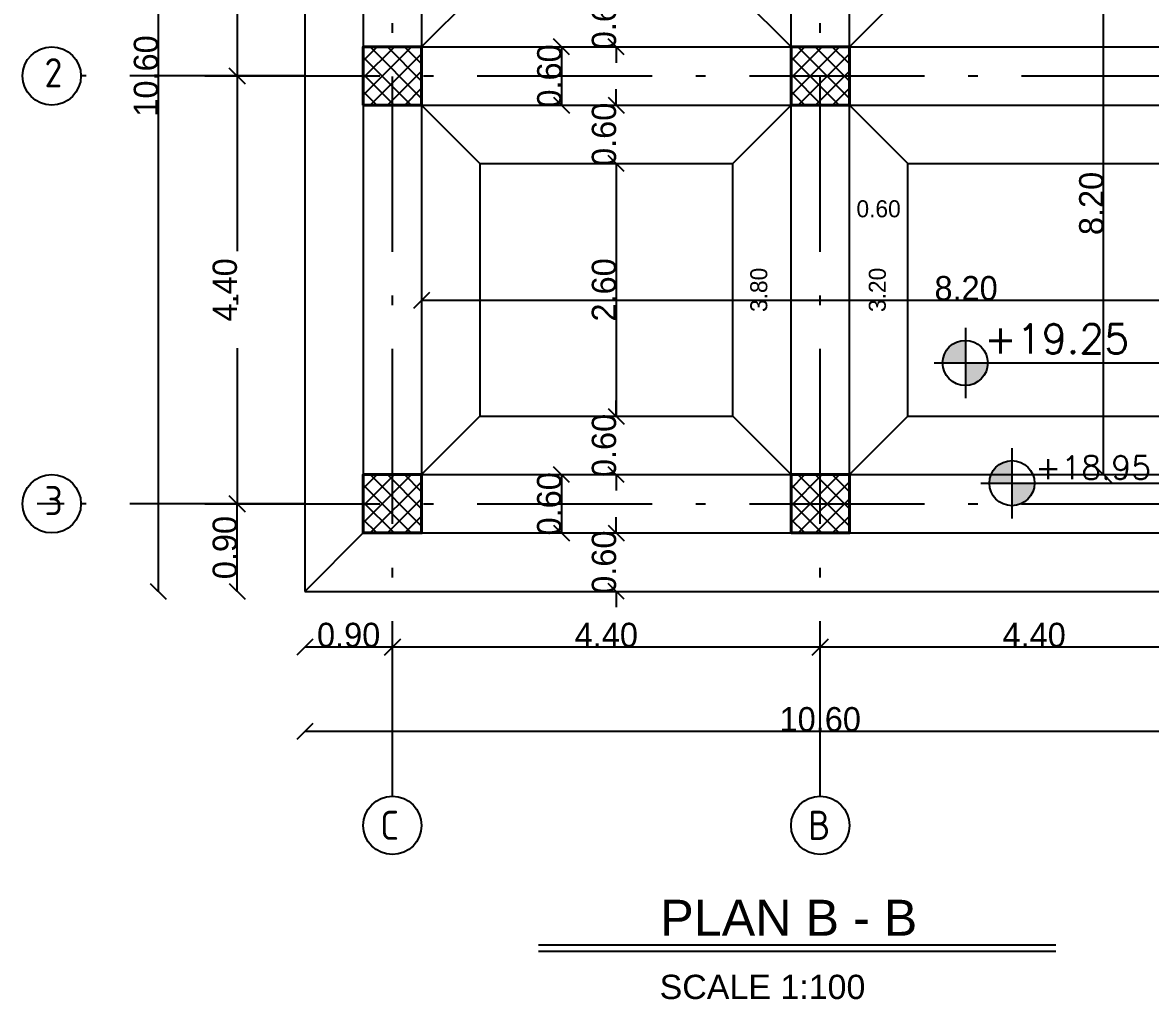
# Model space of a CAD drawing. Extents: x 151242 to 151523, y 158752 to 159354.
# Drawn here: x 151378.69 to 151390.28, y 159086.93 to 159096.97 of the extents above; entities that cross this region are included whole.
import ezdxf
from ezdxf.enums import TextEntityAlignment as Align

# ---------------------------------------------------------------- set-up
doc = ezdxf.new("R2010")
doc.units = 0
doc.header["$LTSCALE"] = 3
doc.header["$MEASUREMENT"] = 0
doc.header["$PDMODE"] = 2
doc.header["$PDSIZE"] = 0.03
doc.linetypes.add('ACAD_ISO10W100', pattern=[18, 12, -3, 0, -3])
doc.linetypes.add('AUSGEZOGEN', pattern=[0])
doc.layers.get('0').update_dxf_attribs({"linetype": 'CONTINUOUS'})
doc.layers.get('DEFPOINTS').update_dxf_attribs({"linetype": 'CONTINUOUS'})
for name, color, linetype in [('3', 4, 'CONTINUOUS'), ('4', 12, 'CONTINUOUS'), ('axis', 8, 'ACAD_ISO10W100'), ('EBENE0', 7, 'AUSGEZOGEN'), ('HATCH', 40, 'CONTINUOUS'), ('HATSH', 252, 'CONTINUOUS'), ('TEXTS', 1, 'CONTINUOUS'), ('TXT', 6, 'CONTINUOUS')]:
    doc.layers.add(name, color=color, linetype=linetype)
doc.styles.add('FUTURA', font='SAS_____.PFB')
doc.styles.add('ISO8', font='iso8')
doc.styles.add('ROMANS', font='romans.shx')
doc.dimstyles.new('mais 1-100 plan', dxfattribs={"dimtxt": 0.25, "dimasz": 0.1635, "dimexe": 0.18, "dimexo": 0.0625, "dimgap": 0, "dimtad": 1, "dimzin": 0, "dimdsep": 46, "dimtxsty": 'Standard', "dimblk": 'OBLIQUE', "dimcen": 0, "dimse1": 1, "dimse2": 1, "dimclrd": 8, "dimclrt": 4, "dimadec": 0, "dimazin": 0, "dimtfac": 1, "dimtix": 1, "dimtofl": 0, "dimtmove": 0, "dimatfit": 3, "dimldrblk": 'OBLIQUE', "dimfxl": 0.18, "dimtolj": 1, "dimtzin": 0, "dimarcsym": 0})
doc.dimstyles.get("Standard").update_dxf_attribs({"dimtxt": 0.7, "dimasz": 0.5, "dimexe": 4.572, "dimexo": 1.5875, "dimgap": 0.01, "dimtad": 1, "dimzin": 0, "dimdsep": 46, "dimtxsty": 'Standard', "dimcen": 2.286, "dimse1": 1, "dimse2": 1, "dimsd1": 1, "dimsd2": 1, "dimadec": 0, "dimazin": 0, "dimtfac": 1, "dimtdec": 4, "dimtofl": 0, "dimtmove": 0, "dimatfit": 3, "dimfxl": 1, "dimtolj": 1, "dimtzin": 0, "dimarcsym": 0})

# ---------------------------------------------------------------- blocks, each defined once
blk = doc.blocks.new('_OBLIQUE')
at = {"color": 0, "linetype": 'ByBlock'}
blk.add_line((-0.5, -0.5), (0.5, 0.5), dxfattribs=at)
blk = doc.blocks.new('*D342')
at = {"layer": '4', "color": 8, "linetype": 'Continuous', "lineweight": -2, "transparency": 16777216}
for p, q in [((151384.791, 159097.325), (151384.791, 159097.488)), ((151384.791, 159096.725), (151384.791, 159096.561))]:
    blk.add_line(p, q, dxfattribs=at)
at = {"layer": 'DEFPOINTS', "color": 0, "linetype": 'Continuous', "transparency": 16777216}
for p in [(151384.791, 159097.325), (151384.791, 159096.725), (151384.791, 159096.725)]:
    blk.add_point(p, dxfattribs=at)
at = {"layer": '4', "color": 8, "linetype": 'Continuous', "lineweight": -2, "transparency": 16777216, "xscale": 0.1635000000000001, "yscale": 0.1635000000000001, "zscale": 0.1635000000000001}
for p, rotation in [((151384.791, 159097.325), 270), ((151384.791, 159096.725), 90)]:
    blk.add_blockref('_OBLIQUE', p, dxfattribs=dict(at, rotation=rotation))
at = {"layer": '4', "color": 4, "linetype": 'Continuous', "transparency": 16777216, "insert": (151384.666, 159097.025), "char_height": 0.25, "attachment_point": 5, "rotation": 90}
blk.add_mtext('\\A1;0.60', dxfattribs=at)
blk = doc.blocks.new('*D343')
at = {"layer": '4', "color": 8, "linetype": 'Continuous', "lineweight": -2, "transparency": 16777216}
blk.add_line((151384.229, 159096.725), (151384.229, 159096.125), dxfattribs=at)
at = {"layer": 'DEFPOINTS', "color": 0, "linetype": 'Continuous', "transparency": 16777216}
for p in [(151384.791, 159096.725), (151384.229, 159096.125), (151384.791, 159096.125)]:
    blk.add_point(p, dxfattribs=at)
at = {"layer": '4', "color": 8, "linetype": 'Continuous', "lineweight": -2, "transparency": 16777216, "xscale": 0.1635000000000001, "yscale": 0.1635000000000001, "zscale": 0.1635000000000001}
for p, rotation in [((151384.229, 159096.725), 90), ((151384.229, 159096.125), 270)]:
    blk.add_blockref('_OBLIQUE', p, dxfattribs=dict(at, rotation=rotation))
at = {"layer": '4', "color": 4, "linetype": 'Continuous', "transparency": 16777216, "insert": (151384.104, 159096.425), "char_height": 0.25, "attachment_point": 5, "rotation": 90}
blk.add_mtext('\\A1;0.60', dxfattribs=at)
blk = doc.blocks.new('*D344')
at = {"layer": '4', "color": 8, "linetype": 'Continuous', "lineweight": -2, "transparency": 16777216}
for p, q in [((151384.791, 159096.125), (151384.791, 159096.288)), ((151384.791, 159095.525), (151384.791, 159095.361))]:
    blk.add_line(p, q, dxfattribs=at)
at = {"layer": 'DEFPOINTS', "color": 0, "linetype": 'Continuous', "transparency": 16777216}
for p in [(151384.791, 159096.125), (151384.791, 159095.525), (151384.791, 159095.525)]:
    blk.add_point(p, dxfattribs=at)
at = {"layer": '4', "color": 8, "linetype": 'Continuous', "lineweight": -2, "transparency": 16777216, "xscale": 0.1635000000000001, "yscale": 0.1635000000000001, "zscale": 0.1635000000000001}
for p, rotation in [((151384.791, 159096.125), 270), ((151384.791, 159095.525), 90)]:
    blk.add_blockref('_OBLIQUE', p, dxfattribs=dict(at, rotation=rotation))
at = {"layer": '4', "color": 4, "linetype": 'Continuous', "transparency": 16777216, "insert": (151384.666, 159095.825), "char_height": 0.25, "attachment_point": 5, "rotation": 90}
blk.add_mtext('\\A1;0.60', dxfattribs=at)
blk = doc.blocks.new('*D345')
at = {"layer": '4', "color": 8, "linetype": 'Continuous', "lineweight": -2, "transparency": 16777216}
blk.add_line((151384.791, 159095.525), (151384.791, 159092.925), dxfattribs=at)
at = {"layer": 'DEFPOINTS', "color": 0, "linetype": 'Continuous', "transparency": 16777216}
for p in [(151384.791, 159095.525), (151384.791, 159092.925), (151384.791, 159092.925)]:
    blk.add_point(p, dxfattribs=at)
at = {"layer": '4', "color": 8, "linetype": 'Continuous', "lineweight": -2, "transparency": 16777216, "xscale": 0.1635000000000001, "yscale": 0.1635000000000001, "zscale": 0.1635000000000001}
for p, rotation in [((151384.791, 159095.525), 90), ((151384.791, 159092.925), 270)]:
    blk.add_blockref('_OBLIQUE', p, dxfattribs=dict(at, rotation=rotation))
at = {"layer": '4', "color": 4, "linetype": 'Continuous', "transparency": 16777216, "insert": (151384.666, 159094.225), "char_height": 0.25, "attachment_point": 5, "rotation": 90}
blk.add_mtext('\\A1;2.60', dxfattribs=at)
blk = doc.blocks.new('*D346')
at = {"layer": '4', "color": 8, "linetype": 'Continuous', "lineweight": -2, "transparency": 16777216}
for p, q in [((151384.791, 159092.925), (151384.791, 159093.088)), ((151384.791, 159092.325), (151384.791, 159092.161))]:
    blk.add_line(p, q, dxfattribs=at)
at = {"layer": 'DEFPOINTS', "color": 0, "linetype": 'Continuous', "transparency": 16777216}
for p in [(151384.791, 159092.925), (151384.791, 159092.325), (151384.791, 159092.325)]:
    blk.add_point(p, dxfattribs=at)
at = {"layer": '4', "color": 8, "linetype": 'Continuous', "lineweight": -2, "transparency": 16777216, "xscale": 0.1635000000000001, "yscale": 0.1635000000000001, "zscale": 0.1635000000000001}
for p, rotation in [((151384.791, 159092.925), 270), ((151384.791, 159092.325), 90)]:
    blk.add_blockref('_OBLIQUE', p, dxfattribs=dict(at, rotation=rotation))
at = {"layer": '4', "color": 4, "linetype": 'Continuous', "transparency": 16777216, "insert": (151384.666, 159092.625), "char_height": 0.25, "attachment_point": 5, "rotation": 90}
blk.add_mtext('\\A1;0.60', dxfattribs=at)
blk = doc.blocks.new('*D347')
at = {"layer": '4', "color": 8, "linetype": 'Continuous', "lineweight": -2, "transparency": 16777216}
blk.add_line((151384.228, 159092.325), (151384.228, 159091.725), dxfattribs=at)
at = {"layer": 'DEFPOINTS', "color": 0, "linetype": 'Continuous', "transparency": 16777216}
for p in [(151384.791, 159092.325), (151384.228, 159091.725), (151384.791, 159091.725)]:
    blk.add_point(p, dxfattribs=at)
at = {"layer": '4', "color": 8, "linetype": 'Continuous', "lineweight": -2, "transparency": 16777216, "xscale": 0.1635000000000001, "yscale": 0.1635000000000001, "zscale": 0.1635000000000001}
for p, rotation in [((151384.228, 159092.325), 90), ((151384.228, 159091.725), 270)]:
    blk.add_blockref('_OBLIQUE', p, dxfattribs=dict(at, rotation=rotation))
at = {"layer": '4', "color": 4, "linetype": 'Continuous', "transparency": 16777216, "insert": (151384.103, 159092.025), "char_height": 0.25, "attachment_point": 5, "rotation": 90}
blk.add_mtext('\\A1;0.60', dxfattribs=at)
blk = doc.blocks.new('*D348')
at = {"layer": '4', "color": 8, "linetype": 'Continuous', "lineweight": -2, "transparency": 16777216}
for p, q in [((151384.791, 159091.725), (151384.791, 159091.888)), ((151384.791, 159091.125), (151384.791, 159090.961))]:
    blk.add_line(p, q, dxfattribs=at)
at = {"layer": 'DEFPOINTS', "color": 0, "linetype": 'Continuous', "transparency": 16777216}
for p in [(151384.791, 159091.725), (151384.791, 159091.125), (151384.791, 159091.125)]:
    blk.add_point(p, dxfattribs=at)
at = {"layer": '4', "color": 8, "linetype": 'Continuous', "lineweight": -2, "transparency": 16777216, "xscale": 0.1635000000000001, "yscale": 0.1635000000000001, "zscale": 0.1635000000000001}
for p, rotation in [((151384.791, 159091.725), 270), ((151384.791, 159091.125), 90)]:
    blk.add_blockref('_OBLIQUE', p, dxfattribs=dict(at, rotation=rotation))
at = {"layer": '4', "color": 4, "linetype": 'Continuous', "transparency": 16777216, "insert": (151384.666, 159091.425), "char_height": 0.25, "attachment_point": 5, "rotation": 90}
blk.add_mtext('\\A1;0.60', dxfattribs=at)
blk = doc.blocks.new('*D355')
at = {"layer": '4', "color": 8, "linetype": 'Continuous', "lineweight": -2, "transparency": 16777216}
blk.add_line((151392.189, 159089.683), (151381.589, 159089.683), dxfattribs=at)
at = {"layer": 'DEFPOINTS', "color": 0, "linetype": 'Continuous', "transparency": 16777216}
for p in [(151381.589, 159090.529), (151392.189, 159090.529), (151381.589, 159089.683)]:
    blk.add_point(p, dxfattribs=at)
at = {"layer": '4', "color": 8, "linetype": 'Continuous', "lineweight": -2, "transparency": 16777216, "xscale": 0.1635000000000001, "yscale": 0.1635000000000001, "zscale": 0.1635000000000001, "rotation": 180}
blk.add_blockref('_OBLIQUE', (151381.589, 159089.683), dxfattribs=at)
at = {"layer": '4', "color": 8, "linetype": 'Continuous', "lineweight": -2, "transparency": 16777216, "xscale": 0.1635000000000001, "yscale": 0.1635000000000001, "zscale": 0.1635000000000001}
blk.add_blockref('_OBLIQUE', (151392.189, 159089.683), dxfattribs=at)
at = {"layer": '4', "color": 4, "linetype": 'Continuous', "transparency": 16777216, "insert": (151386.889, 159089.808), "char_height": 0.25, "attachment_point": 5}
blk.add_mtext('\\A1;10.60', dxfattribs=at)
blk = doc.blocks.new('*D356')
at = {"layer": '4', "color": 8, "linetype": 'Continuous', "lineweight": -2, "transparency": 16777216}
blk.add_line((151391.289, 159090.55), (151386.889, 159090.55), dxfattribs=at)
at = {"layer": 'DEFPOINTS', "color": 0, "linetype": 'Continuous', "transparency": 16777216}
for p in [(151386.889, 159090.55), (151386.889, 159090.299), (151391.289, 159090.299)]:
    blk.add_point(p, dxfattribs=at)
at = {"layer": '4', "color": 8, "linetype": 'Continuous', "lineweight": -2, "transparency": 16777216, "xscale": 0.1635000000000001, "yscale": 0.1635000000000001, "zscale": 0.1635000000000001, "rotation": 180}
blk.add_blockref('_OBLIQUE', (151386.889, 159090.55), dxfattribs=at)
at = {"layer": '4', "color": 8, "linetype": 'Continuous', "lineweight": -2, "transparency": 16777216, "xscale": 0.1635000000000001, "yscale": 0.1635000000000001, "zscale": 0.1635000000000001}
blk.add_blockref('_OBLIQUE', (151391.289, 159090.55), dxfattribs=at)
at = {"layer": '4', "color": 4, "linetype": 'Continuous', "transparency": 16777216, "insert": (151389.089, 159090.675), "char_height": 0.25, "attachment_point": 5}
blk.add_mtext('\\A1;4.40', dxfattribs=at)
blk = doc.blocks.new('*D357')
at = {"layer": '4', "color": 8, "linetype": 'Continuous', "lineweight": -2, "transparency": 16777216}
blk.add_line((151386.889, 159090.55), (151382.489, 159090.55), dxfattribs=at)
at = {"layer": 'DEFPOINTS', "color": 0, "linetype": 'Continuous', "transparency": 16777216}
for p in [(151382.489, 159090.55), (151382.489, 159090.55), (151386.889, 159090.299)]:
    blk.add_point(p, dxfattribs=at)
at = {"layer": '4', "color": 8, "linetype": 'Continuous', "lineweight": -2, "transparency": 16777216, "xscale": 0.1635000000000001, "yscale": 0.1635000000000001, "zscale": 0.1635000000000001, "rotation": 180}
blk.add_blockref('_OBLIQUE', (151382.489, 159090.55), dxfattribs=at)
at = {"layer": '4', "color": 8, "linetype": 'Continuous', "lineweight": -2, "transparency": 16777216, "xscale": 0.1635000000000001, "yscale": 0.1635000000000001, "zscale": 0.1635000000000001}
blk.add_blockref('_OBLIQUE', (151386.889, 159090.55), dxfattribs=at)
at = {"layer": '4', "color": 4, "linetype": 'Continuous', "transparency": 16777216, "insert": (151384.689, 159090.675), "char_height": 0.25, "attachment_point": 5}
blk.add_mtext('\\A1;4.40', dxfattribs=at)
blk = doc.blocks.new('*D360')
at = {"layer": '4', "color": 8, "linetype": 'Continuous', "lineweight": -2, "transparency": 16777216}
blk.add_line((151380.081, 159101.725), (151380.081, 159091.125), dxfattribs=at)
at = {"layer": 'DEFPOINTS', "color": 0, "linetype": 'Continuous', "transparency": 16777216}
for p in [(151381.587, 159101.725), (151380.081, 159091.125), (151381.587, 159091.125)]:
    blk.add_point(p, dxfattribs=at)
at = {"layer": '4', "color": 8, "linetype": 'Continuous', "lineweight": -2, "transparency": 16777216, "xscale": 0.1635000000000001, "yscale": 0.1635000000000001, "zscale": 0.1635000000000001}
for p, rotation in [((151380.081, 159101.725), 90), ((151380.081, 159091.125), 270)]:
    blk.add_blockref('_OBLIQUE', p, dxfattribs=dict(at, rotation=rotation))
at = {"layer": '4', "color": 4, "linetype": 'Continuous', "transparency": 16777216, "insert": (151379.956, 159096.425), "char_height": 0.25, "attachment_point": 5, "rotation": 90}
blk.add_mtext('\\A1;10.60', dxfattribs=at)
blk = doc.blocks.new('*D361')
at = {"layer": 'axis', "color": 8, "lineweight": -2, "ltscale": 0.05, "transparency": 16777216}
blk.add_line((151380.892, 159100.825), (151380.892, 159096.425), dxfattribs=at)
at = {"layer": 'DEFPOINTS', "color": 0, "ltscale": 0.05, "transparency": 16777216}
for p in [(151380.491, 159100.825), (151380.491, 159096.425), (151380.892, 159096.425)]:
    blk.add_point(p, dxfattribs=at)
at = {"layer": 'axis', "color": 8, "lineweight": -2, "ltscale": 0.05, "transparency": 16777216, "xscale": 0.1635000000000001, "yscale": 0.1635000000000001, "zscale": 0.1635000000000001}
for p, rotation in [((151380.892, 159100.825), 90), ((151380.892, 159096.425), 270)]:
    blk.add_blockref('_OBLIQUE', p, dxfattribs=dict(at, rotation=rotation))
at = {"layer": 'axis', "color": 4, "ltscale": 0.05, "transparency": 16777216, "insert": (151380.767, 159098.625), "char_height": 0.25, "attachment_point": 5, "rotation": 90}
blk.add_mtext('\\A1;4.40', dxfattribs=at)
blk = doc.blocks.new('*D362')
at = {"layer": 'axis', "color": 8, "lineweight": -2, "ltscale": 0.05, "transparency": 16777216}
blk.add_line((151380.892, 159096.425), (151380.892, 159092.025), dxfattribs=at)
at = {"layer": 'DEFPOINTS', "color": 0, "ltscale": 0.05, "transparency": 16777216}
for p in [(151380.491, 159096.425), (151380.892, 159092.025), (151380.892, 159092.025)]:
    blk.add_point(p, dxfattribs=at)
at = {"layer": 'axis', "color": 8, "lineweight": -2, "ltscale": 0.05, "transparency": 16777216, "xscale": 0.1635000000000001, "yscale": 0.1635000000000001, "zscale": 0.1635000000000001}
for p, rotation in [((151380.892, 159096.425), 90), ((151380.892, 159092.025), 270)]:
    blk.add_blockref('_OBLIQUE', p, dxfattribs=dict(at, rotation=rotation))
at = {"layer": 'axis', "color": 4, "ltscale": 0.05, "transparency": 16777216, "insert": (151380.767, 159094.225), "char_height": 0.25, "attachment_point": 5, "rotation": 90}
blk.add_mtext('\\A1;4.40', dxfattribs=at)
blk = doc.blocks.new('*D366')
at = {"layer": '4', "color": 8, "linetype": 'Continuous', "lineweight": -2, "transparency": 16777216}
blk.add_line((151382.489, 159090.55), (151381.589, 159090.55), dxfattribs=at)
at = {"layer": 'DEFPOINTS', "color": 0, "linetype": 'Continuous', "transparency": 16777216}
for p in [(151381.589, 159092.42), (151382.489, 159092.42), (151381.589, 159090.55)]:
    blk.add_point(p, dxfattribs=at)
at = {"layer": '4', "color": 8, "linetype": 'Continuous', "lineweight": -2, "transparency": 16777216, "xscale": 0.1635000000000001, "yscale": 0.1635000000000001, "zscale": 0.1635000000000001, "rotation": 180}
blk.add_blockref('_OBLIQUE', (151381.589, 159090.55), dxfattribs=at)
at = {"layer": '4', "color": 8, "linetype": 'Continuous', "lineweight": -2, "transparency": 16777216, "xscale": 0.1635000000000001, "yscale": 0.1635000000000001, "zscale": 0.1635000000000001}
blk.add_blockref('_OBLIQUE', (151382.489, 159090.55), dxfattribs=at)
at = {"layer": '4', "color": 4, "linetype": 'Continuous', "transparency": 16777216, "insert": (151382.039, 159090.675), "char_height": 0.25, "attachment_point": 5}
blk.add_mtext('\\A1;0.90', dxfattribs=at)
blk = doc.blocks.new('*D367')
at = {"layer": '4', "color": 8, "linetype": 'Continuous', "lineweight": -2, "transparency": 16777216}
blk.add_line((151380.892, 159091.125), (151380.892, 159092.025), dxfattribs=at)
at = {"layer": 'DEFPOINTS', "color": 0, "linetype": 'Continuous', "transparency": 16777216}
for p in [(151380.892, 159092.025), (151383.273, 159092.025), (151383.273, 159091.125)]:
    blk.add_point(p, dxfattribs=at)
at = {"layer": '4', "color": 8, "linetype": 'Continuous', "lineweight": -2, "transparency": 16777216, "xscale": 0.1635000000000001, "yscale": 0.1635000000000001, "zscale": 0.1635000000000001}
for p, rotation in [((151380.892, 159092.025), 90), ((151380.892, 159091.125), 270)]:
    blk.add_blockref('_OBLIQUE', p, dxfattribs=dict(at, rotation=rotation))
at = {"layer": '4', "color": 4, "linetype": 'Continuous', "transparency": 16777216, "insert": (151380.767, 159091.575), "char_height": 0.25, "attachment_point": 5, "rotation": 90}
blk.add_mtext('\\A1;0.90', dxfattribs=at)
blk = doc.blocks.new('*D373')
at = {"layer": '4', "color": 8, "linetype": 'Continuous', "lineweight": -2, "transparency": 16777216}
blk.add_line((151389.803, 159092.325), (151389.803, 159100.525), dxfattribs=at)
at = {"layer": 'DEFPOINTS', "color": 0, "linetype": 'Continuous', "transparency": 16777216}
for p in [(151389.5, 159100.525), (151389.803, 159100.525), (151389.5, 159092.325)]:
    blk.add_point(p, dxfattribs=at)
at = {"layer": '4', "color": 8, "linetype": 'Continuous', "lineweight": -2, "transparency": 16777216, "xscale": 0.1635000000000001, "yscale": 0.1635000000000001, "zscale": 0.1635000000000001}
for p, rotation in [((151389.803, 159100.525), 90), ((151389.803, 159092.325), 270)]:
    blk.add_blockref('_OBLIQUE', p, dxfattribs=dict(at, rotation=rotation))
at = {"layer": '4', "color": 4, "linetype": 'Continuous', "transparency": 16777216, "insert": (151389.678, 159095.114), "char_height": 0.25, "attachment_point": 5, "rotation": 90}
blk.add_mtext('\\A1;8.20', dxfattribs=at)
blk = doc.blocks.new('*D374')
at = {"layer": '4', "color": 8, "linetype": 'Continuous', "lineweight": -2, "transparency": 16777216}
blk.add_line((151390.989, 159094.116), (151382.789, 159094.116), dxfattribs=at)
at = {"layer": 'DEFPOINTS', "color": 0, "linetype": 'Continuous', "transparency": 16777216}
for p in [(151382.789, 159094.364), (151382.789, 159094.116), (151390.989, 159094.041)]:
    blk.add_point(p, dxfattribs=at)
at = {"layer": '4', "color": 8, "linetype": 'Continuous', "lineweight": -2, "transparency": 16777216, "xscale": 0.1635000000000001, "yscale": 0.1635000000000001, "zscale": 0.1635000000000001, "rotation": 180}
blk.add_blockref('_OBLIQUE', (151382.789, 159094.116), dxfattribs=at)
at = {"layer": '4', "color": 8, "linetype": 'Continuous', "lineweight": -2, "transparency": 16777216, "xscale": 0.1635000000000001, "yscale": 0.1635000000000001, "zscale": 0.1635000000000001}
blk.add_blockref('_OBLIQUE', (151390.989, 159094.116), dxfattribs=at)
at = {"layer": '4', "color": 4, "linetype": 'Continuous', "transparency": 16777216, "insert": (151388.389, 159094.241), "char_height": 0.25, "attachment_point": 5}
blk.add_mtext('\\A1;8.20', dxfattribs=at)
blk = doc.blocks.new('*D572')
at = {"layer": 'DEFPOINTS', "color": 0, "transparency": 16777216}
for p in [(151387.489, 159095.825), (151387.489, 159092.625), (151387.567, 159092.625)]:
    blk.add_point(p, dxfattribs=at)
at = {"layer": 'TEXTS', "color": 0, "transparency": 16777216, "insert": (151387.477, 159094.225), "char_height": 0.175, "attachment_point": 5, "rotation": 90}
blk.add_mtext('\\A1;3.20', dxfattribs=at)
blk = doc.blocks.new('*D573')
at = {"layer": 'DEFPOINTS', "color": 0, "transparency": 16777216}
for p in [(151387.789, 159094.968), (151387.189, 159094.913), (151387.789, 159094.913)]:
    blk.add_point(p, dxfattribs=at)
at = {"layer": 'TEXTS', "color": 0, "transparency": 16777216, "insert": (151387.489, 159095.058), "char_height": 0.175, "attachment_point": 5}
blk.add_mtext('\\A1;0.60', dxfattribs=at)
blk = doc.blocks.new('*D576')
at = {"layer": 'DEFPOINTS', "color": 0, "transparency": 16777216}
for p in [(151385.81, 159096.125), (151385.81, 159092.325), (151386.348, 159092.325)]:
    blk.add_point(p, dxfattribs=at)
at = {"layer": 'TEXTS', "color": 0, "transparency": 16777216, "insert": (151386.258, 159094.225), "char_height": 0.175, "attachment_point": 5, "rotation": 90}
blk.add_mtext('\\A1;3.80', dxfattribs=at)

msp = doc.modelspace()

# ---------------------------------------------------------------- hatches: boundary and pattern name
at = {"layer": 'HATCH', "lineweight": -3, "ltscale": 10}
h = msp.add_hatch(color=6, dxfattribs=at)
edge = h.paths.add_edge_path()
edge.add_arc((151388.38, 159093.474), 0.232, 90, 180)
edge.add_line((151388.148, 159093.474), (151388.38, 159093.474))
edge.add_line((151388.38, 159093.474), (151388.38, 159093.706))
edge = h.paths.add_edge_path()
edge.add_line((151388.613, 159093.474), (151388.38, 159093.474))
edge.add_line((151388.38, 159093.474), (151388.38, 159093.242))
edge.add_arc((151388.38, 159093.474), 0.232, 270, 360)
h = msp.add_hatch(color=6, dxfattribs=at)
h.paths.add_polyline_path([(151388.86, 159092.469, 0.414214), (151388.627, 159092.237), (151388.86, 159092.237)])
h.paths.add_polyline_path([(151389.092, 159092.237), (151388.86, 159092.237), (151388.86, 159092.004, 0.414214)])

# ---------------------------------------------------------------- linework, layer by layer
at = {"layer": '4', "color": 3, "linetype": 'AUSGEZOGEN'}
for p, q in [((151381.589, 159101.725), (151381.589, 159091.125)), ((151382.189, 159101.125), (151382.189, 159091.725)), ((151382.789, 159101.125), (151382.789, 159091.725)), ((151386.589, 159091.725), (151386.589, 159101.125)), ((151387.189, 159091.725), (151387.189, 159101.125)), ((151382.189, 159096.582), (151382.332, 159096.725)), ((151382.189, 159096.405), (151382.509, 159096.725)), ((151382.189, 159096.228), (151382.686, 159096.725)), ((151382.189, 159096.725), (151382.189, 159096.125)), ((151382.789, 159096.725), (151382.189, 159096.725)), ((151382.789, 159096.195), (151382.26, 159096.725)), ((151382.789, 159096.372), (151382.437, 159096.725)), ((151382.789, 159096.549), (151382.613, 159096.725)), ((151382.789, 159096.725), (151390.989, 159096.725)), ((151386.589, 159096.725), (151386.589, 159096.125)), ((151386.589, 159096.582), (151386.732, 159096.725)), ((151386.589, 159096.405), (151386.909, 159096.725)), ((151386.589, 159096.228), (151387.086, 159096.725)), ((151387.189, 159096.195), (151386.66, 159096.725)), ((151387.189, 159096.372), (151386.837, 159096.725)), ((151387.189, 159096.549), (151387.013, 159096.725)), ((151387.189, 159096.125), (151387.189, 159096.725)), ((151382.683, 159096.125), (151382.189, 159096.619)), ((151382.262, 159096.125), (151382.789, 159096.652)), ((151387.083, 159096.125), (151386.589, 159096.619)), ((151386.662, 159096.125), (151387.189, 159096.652)), ((151382.506, 159096.125), (151382.189, 159096.442)), ((151382.439, 159096.125), (151382.789, 159096.475)), ((151386.906, 159096.125), (151386.589, 159096.442)), ((151386.839, 159096.125), (151387.189, 159096.475)), ((151382.33, 159096.125), (151382.189, 159096.265)), ((151382.616, 159096.125), (151382.789, 159096.298)), ((151386.73, 159096.125), (151386.589, 159096.265)), ((151387.016, 159096.125), (151387.189, 159096.298)), ((151382.189, 159096.125), (151382.789, 159096.125)), ((151382.789, 159096.125), (151390.989, 159096.125)), ((151386.589, 159096.125), (151387.189, 159096.125)), ((151382.189, 159092.325), (151391.589, 159092.325)), ((151382.189, 159092.182), (151382.332, 159092.325)), ((151382.189, 159092.005), (151382.509, 159092.325)), ((151382.189, 159091.828), (151382.686, 159092.325)), ((151382.189, 159092.325), (151382.189, 159091.725)), ((151382.789, 159091.795), (151382.26, 159092.325)), ((151382.789, 159091.972), (151382.437, 159092.325)), ((151382.789, 159092.149), (151382.613, 159092.325)), ((151382.789, 159091.725), (151382.789, 159092.325)), ((151386.589, 159092.182), (151386.732, 159092.325)), ((151386.589, 159092.005), (151386.909, 159092.325)), ((151386.589, 159091.828), (151387.086, 159092.325)), ((151387.189, 159091.795), (151386.66, 159092.325)), ((151387.189, 159091.972), (151386.837, 159092.325)), ((151387.189, 159092.149), (151387.013, 159092.325)), ((151382.683, 159091.725), (151382.189, 159092.219)), ((151382.262, 159091.725), (151382.789, 159092.252)), ((151387.083, 159091.725), (151386.589, 159092.219)), ((151386.662, 159091.725), (151387.189, 159092.252)), ((151382.506, 159091.725), (151382.189, 159092.042)), ((151382.439, 159091.725), (151382.789, 159092.075)), ((151386.906, 159091.725), (151386.589, 159092.042)), ((151386.839, 159091.725), (151387.189, 159092.075)), ((151382.33, 159091.725), (151382.189, 159091.865)), ((151382.616, 159091.725), (151382.789, 159091.898)), ((151386.73, 159091.725), (151386.589, 159091.865)), ((151387.016, 159091.725), (151387.189, 159091.898)), ((151382.189, 159091.725), (151391.589, 159091.725)), ((151382.189, 159091.725), (151382.789, 159091.725)), ((151381.589, 159091.125), (151392.189, 159091.125))]:
    msp.add_line(p, q, dxfattribs=at)
at = {"layer": '4', "color": 1, "linetype": 'AUSGEZOGEN'}
for p, q in [((151382.789, 159096.725), (151383.389, 159097.325)), ((151386.589, 159096.725), (151385.989, 159097.325)), ((151387.189, 159096.725), (151387.789, 159097.325)), ((151382.789, 159096.125), (151383.389, 159095.525)), ((151386.589, 159096.125), (151385.989, 159095.525)), ((151387.189, 159096.125), (151387.789, 159095.525)), ((151383.389, 159095.525), (151385.989, 159095.525)), ((151383.389, 159095.525), (151383.389, 159092.925)), ((151385.989, 159092.925), (151385.989, 159095.525)), ((151387.789, 159092.925), (151387.789, 159095.525)), ((151387.789, 159095.525), (151390.389, 159095.525)), ((151383.389, 159092.925), (151382.789, 159092.325)), ((151383.389, 159092.925), (151385.989, 159092.925)), ((151385.989, 159092.925), (151386.589, 159092.325)), ((151387.789, 159092.925), (151387.189, 159092.325)), ((151387.789, 159092.925), (151390.389, 159092.925)), ((151382.189, 159091.725), (151381.589, 159091.125))]:
    msp.add_line(p, q, dxfattribs=at)
at = {"layer": '4', "ltscale": 0.05}
msp.add_line((151379.114, 159092.025), (151378.836, 159092.025), dxfattribs=at)
at = {"layer": '4'}
for p, q in [((151383.993, 159087.489), (151389.312, 159087.489)), ((151383.993, 159087.423), (151389.312, 159087.423))]:
    msp.add_line(p, q, dxfattribs=at)
at = {"layer": 'axis', "ltscale": 0.05}
for p, q in [((151382.489, 159089.018), (151382.489, 159103.935)), ((151386.889, 159089.018), (151386.889, 159103.935)), ((151381.589, 159096.425), (151379.286, 159096.425)), ((151380.56, 159096.425), (151394.548, 159096.425)), ((151381.589, 159092.025), (151379.286, 159092.025)), ((151380.56, 159092.025), (151394.548, 159092.025))]:
    msp.add_line(p, q, dxfattribs=at)
at = {"layer": 'EBENE0', "linetype": 'AUSGEZOGEN', "lineweight": 40}
for points in [[(151382.189, 159096.125), (151382.789, 159096.125), (151382.789, 159096.725), (151382.189, 159096.725)], [(151386.589, 159096.125), (151387.189, 159096.125), (151387.189, 159096.725), (151386.589, 159096.725)], [(151382.189, 159091.725), (151382.789, 159091.725), (151382.789, 159092.325), (151382.189, 159092.325)], [(151386.589, 159091.725), (151387.189, 159091.725), (151387.189, 159092.325), (151386.589, 159092.325)]]:
    msp.add_lwpolyline(points, close=True, dxfattribs=at)
at = {"layer": 'HATCH', "color": 6, "lineweight": -3, "ltscale": 10}
for p, q in [((151388.382, 159093.835), (151388.382, 159093.112)), ((151388.062, 159093.474), (151390.516, 159093.474)), ((151388.861, 159092.598), (151388.861, 159091.875)), ((151388.541, 159092.237), (151390.995, 159092.237))]:
    msp.add_line(p, q, dxfattribs=at)
for centre in [(151388.38, 159093.474), (151388.86, 159092.237)]:
    msp.add_circle(centre, 0.232, dxfattribs=at)
at = {"layer": 'HATSH'}
for centre in [(151378.986, 159096.425), (151378.986, 159092.025), (151382.489, 159088.718), (151386.889, 159088.718)]:
    msp.add_circle(centre, 0.3, dxfattribs=at)

# ---------------------------------------------------------------- texts
at = {"layer": '3', "color": 7, "linetype": 'Continuous', "style": 'ROMANS'}
for s, height, p in [('+19.25', 0.3, (151388.576, 159093.572)), ('+18.95', 0.24, (151389.1, 159092.278))]:
    msp.add_text(s, height=height, dxfattribs=at).set_placement(p)
at = {"layer": '4', "color": 3, "style": 'ISO8'}
for s, p in [('2', (151378.911, 159096.308)), ('3', (151378.911, 159091.908)), ('C', (151382.364, 159088.569)), ('B', (151386.764, 159088.569))]:
    msp.add_text(s, height=0.3, dxfattribs=at).set_placement(p)
at = {"layer": '4', "color": 4, "style": 'FUTURA'}
msp.add_text('PLAN B - B', height=0.3701, dxfattribs=at).set_placement((151386.565, 159087.583), align=Align.CENTER)
at = {"layer": 'TXT', "style": 'FUTURA'}
msp.add_text('SCALE 1:100', height=0.25, dxfattribs=at).set_placement((151385.237, 159086.932))

# ---------------------------------------------------------------- dimensions: what is measured, and where the dimension line sits
at = {"layer": '4', "color": 2, "linetype": 'Continuous'}
for base, p1, p2, picture, middle in [((151380.081, 159091.125), (151381.587, 159101.725), (151381.587, 159091.125), '*D360', (151379.956, 159096.425)), ((151384.791, 159096.725), (151384.791, 159097.325), (151384.791, 159096.725), '*D342', (151384.666, 159097.025)), ((151384.791, 159095.525), (151384.791, 159096.125), (151384.791, 159095.525), '*D344', (151384.666, 159095.825)), ((151384.791, 159092.925), (151384.791, 159095.525), (151384.791, 159092.925), '*D345', (151384.666, 159094.225)), ((151384.791, 159092.325), (151384.791, 159092.925), (151384.791, 159092.325), '*D346', (151384.666, 159092.625)), ((151380.892, 159092.025), (151383.273, 159091.125), (151383.273, 159092.025), '*D367', (151380.767, 159091.575)), ((151384.791, 159091.125), (151384.791, 159091.725), (151384.791, 159091.125), '*D348', (151384.666, 159091.425))]:
    dim = msp.add_linear_dim(base=base, p1=p1, p2=p2, angle=90, dimstyle='mais 1-100 plan', override={"dimfxlon": 1, "dimarcsym": 1}, dxfattribs=at)
    dim.commit()
    dim.dimension.update_dxf_attribs({"geometry": picture, "text_midpoint": middle})
for base, p1, p2, picture, middle in [((151389.803, 159100.525), (151389.5, 159092.325), (151389.5, 159100.525), '*D373', (151389.803, 159095.114)), ((151384.229, 159096.125), (151384.791, 159096.725), (151384.791, 159096.125), '*D343', (151384.229, 159096.425)), ((151384.228, 159091.725), (151384.791, 159092.325), (151384.791, 159091.725), '*D347', (151384.228, 159092.025))]:
    dim = msp.add_linear_dim(base=base, p1=p1, p2=p2, angle=90, dimstyle='mais 1-100 plan', override={"dimfxlon": 1, "dimarcsym": 1}, dxfattribs=at)
    dim.commit()
    dim.dimension.update_dxf_attribs({"geometry": picture, "text_midpoint": middle, "dimtype": 160})
dim = msp.add_linear_dim(base=(151382.789, 159094.116), p1=(151390.989, 159094.041), p2=(151382.789, 159094.364), dimstyle='mais 1-100 plan', override={"dimfxlon": 1, "dimarcsym": 1}, dxfattribs=at)
dim.commit()
dim.dimension.update_dxf_attribs({"geometry": '*D374', "text_midpoint": (151388.389, 159094.116), "dimtype": 160})
for base, p1, p2, picture, middle in [((151381.589, 159090.55), (151382.489, 159092.42), (151381.589, 159092.42), '*D366', (151382.039, 159090.675)), ((151382.489, 159090.55), (151386.889, 159090.299), (151382.489, 159090.55), '*D357', (151384.689, 159090.675)), ((151386.889, 159090.55), (151391.289, 159090.299), (151386.889, 159090.299), '*D356', (151389.089, 159090.675)), ((151381.589, 159089.683), (151392.189, 159090.529), (151381.589, 159090.529), '*D355', (151386.889, 159089.808))]:
    dim = msp.add_linear_dim(base=base, p1=p1, p2=p2, dimstyle='mais 1-100 plan', override={"dimfxlon": 1, "dimarcsym": 1}, dxfattribs=at)
    dim.commit()
    dim.dimension.update_dxf_attribs({"geometry": picture, "text_midpoint": middle})
at = {"layer": 'axis', "ltscale": 0.05}
for base, p1, p2, picture, middle in [((151380.892, 159096.425), (151380.491, 159100.825), (151380.491, 159096.425), '*D361', (151380.767, 159098.625)), ((151380.892, 159092.025), (151380.491, 159096.425), (151380.892, 159092.025), '*D362', (151380.767, 159094.225))]:
    dim = msp.add_linear_dim(base=base, p1=p1, p2=p2, angle=90, dimstyle='mais 1-100 plan', override={"dimfxlon": 1, "dimarcsym": 1}, dxfattribs=at)
    dim.commit()
    dim.dimension.update_dxf_attribs({"geometry": picture, "text_midpoint": middle})
at = {"layer": 'TEXTS', "color": 2}
dim = msp.add_linear_dim(base=(151386.348, 159092.325), p1=(151385.81, 159096.125), p2=(151385.81, 159092.325), angle=90, dimstyle='Standard', override={"dimscale": 0.25, "dimfxl": 0.18, "dimfxlon": 1, "dimarcsym": 1}, dxfattribs=at)
dim.commit()
dim.dimension.update_dxf_attribs({"geometry": '*D576', "text_midpoint": (151386.258, 159094.225)})
for p1, p2, distance, picture, middle in [((151387.489, 159095.825), (151387.489, 159092.625), 0.077, '*D572', (151387.477, 159094.225)), ((151387.189, 159094.913), (151387.789, 159094.913), 0.055, '*D573', (151387.489, 159095.058))]:
    dim = msp.add_aligned_dim(p1=p1, p2=p2, distance=distance, dimstyle='Standard', override={"dimscale": 0.25, "dimfxl": 0.18, "dimfxlon": 1, "dimarcsym": 1}, dxfattribs=at)
    dim.commit()
    dim.dimension.update_dxf_attribs({"geometry": picture, "text_midpoint": middle})

doc.saveas('drawing.dxf')
